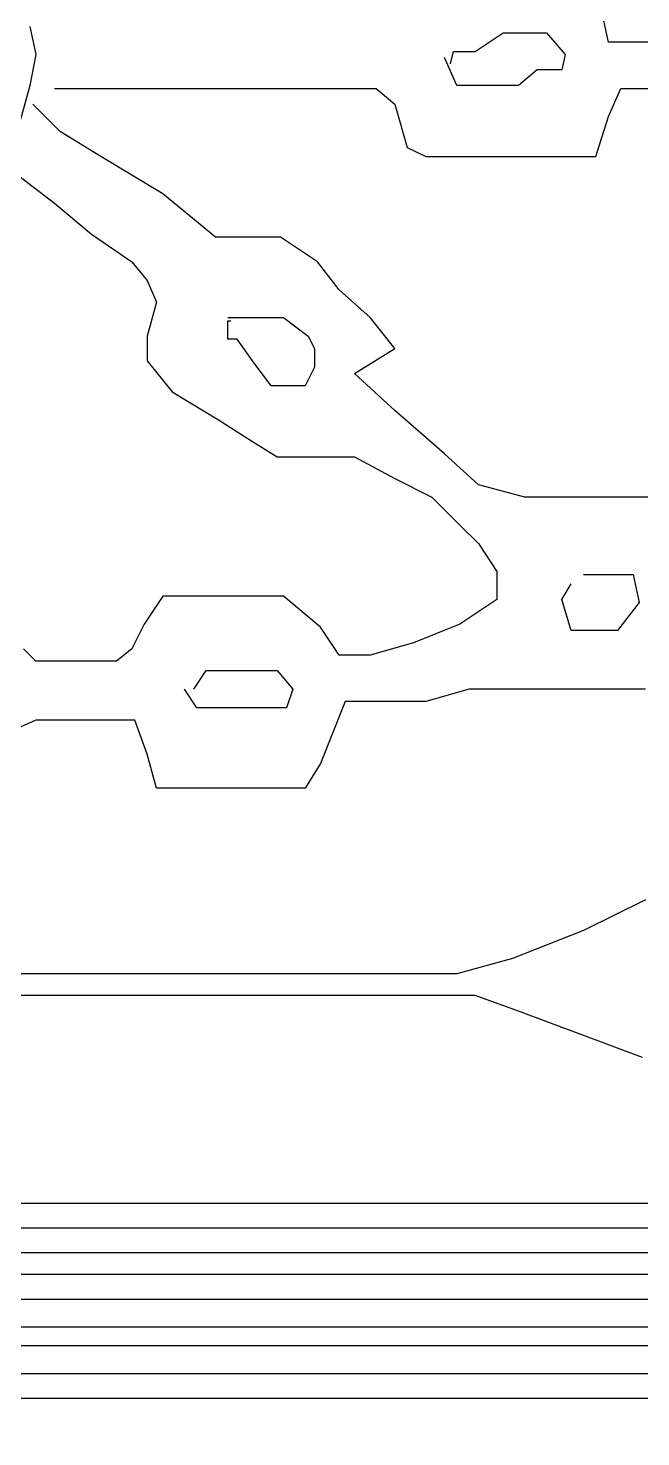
# Model space of a CAD drawing. Extents: x 731654 to 732244, y 4380181 to 4381208.
# Drawn here: x 731695.775 to 731697.755, y 4381040.705 to 4381045.255 of the extents above; entities that cross this region are included whole.
import ezdxf

# ---------------------------------------------------------------- set-up
doc = ezdxf.new("R2010")
doc.units = 0
doc.layers.get('0').update_dxf_attribs({"linetype": 'CONTINUOUS'})

msp = doc.modelspace()

# ---------------------------------------------------------------- linework, layer by layer
at = {"color": 0, "linetype": 'CONTINUOUS'}
for p, q in [((731697.65, 4381045.21), (731697.62, 4381045.35)), ((731697.65, 4381045.21), (731697.62, 4381045.35)), ((731695.78, 4381045.26), (731695.8, 4381045.17)), ((731695.78, 4381045.26), (731695.8, 4381045.17)), ((731697.22, 4381045.18), (731697.31, 4381045.24)), ((731697.22, 4381045.18), (731697.31, 4381045.24)), ((731697.31, 4381045.24), (731697.4, 4381045.24)), ((731697.31, 4381045.24), (731697.4, 4381045.24)), ((731697.4, 4381045.24), (731697.45, 4381045.24)), ((731697.4, 4381045.24), (731697.45, 4381045.24)), ((731697.45, 4381045.24), (731697.51, 4381045.17)), ((731697.45, 4381045.24), (731697.51, 4381045.17)), ((731695.8, 4381045.17), (731695.78, 4381045.07)), ((731695.8, 4381045.17), (731695.78, 4381045.07)), ((731697.14, 4381045.14), (731697.15, 4381045.18)), ((731697.14, 4381045.14), (731697.15, 4381045.18)), ((731697.15, 4381045.18), (731697.22, 4381045.18)), ((731697.15, 4381045.18), (731697.22, 4381045.18)), ((731697.51, 4381045.17), (731697.5, 4381045.12)), ((731697.51, 4381045.17), (731697.5, 4381045.12)), ((731697.69, 4381045.21), (731697.65, 4381045.21)), ((731697.69, 4381045.21), (731697.65, 4381045.21)), ((731697.79, 4381045.21), (731697.69, 4381045.21)), ((731697.79, 4381045.21), (731697.69, 4381045.21)), ((731697.16, 4381045.07), (731697.12, 4381045.16)), ((731697.16, 4381045.07), (731697.12, 4381045.16)), ((731697.42, 4381045.12), (731697.36, 4381045.07)), ((731697.42, 4381045.12), (731697.36, 4381045.07)), ((731697.5, 4381045.12), (731697.42, 4381045.12)), ((731697.5, 4381045.12), (731697.42, 4381045.12)), ((731695.78, 4381045.07), (731695.75, 4381044.96)), ((731695.78, 4381045.07), (731695.75, 4381044.96)), ((731695.86, 4381045.06), (731696.07, 4381045.06)), ((731695.86, 4381045.06), (731696.07, 4381045.06)), ((731696.07, 4381045.06), (731696.29, 4381045.06)), ((731696.07, 4381045.06), (731696.29, 4381045.06)), ((731696.29, 4381045.06), (731696.52, 4381045.06)), ((731696.29, 4381045.06), (731696.52, 4381045.06)), ((731696.52, 4381045.06), (731696.66, 4381045.06)), ((731696.52, 4381045.06), (731696.66, 4381045.06)), ((731696.66, 4381045.06), (731696.8, 4381045.06)), ((731696.66, 4381045.06), (731696.8, 4381045.06)), ((731696.8, 4381045.06), (731696.9, 4381045.06)), ((731696.8, 4381045.06), (731696.9, 4381045.06)), ((731696.9, 4381045.06), (731696.96, 4381045.01)), ((731696.9, 4381045.06), (731696.96, 4381045.01)), ((731697.18, 4381045.07), (731697.16, 4381045.07)), ((731697.18, 4381045.07), (731697.16, 4381045.07)), ((731697.25, 4381045.07), (731697.18, 4381045.07)), ((731697.25, 4381045.07), (731697.18, 4381045.07)), ((731697.31, 4381045.07), (731697.25, 4381045.07)), ((731697.31, 4381045.07), (731697.25, 4381045.07)), ((731697.36, 4381045.07), (731697.31, 4381045.07)), ((731697.36, 4381045.07), (731697.31, 4381045.07)), ((731697.65, 4381044.97), (731697.69, 4381045.06)), ((731697.65, 4381044.97), (731697.69, 4381045.06)), ((731697.69, 4381045.06), (731697.79, 4381045.06)), ((731697.69, 4381045.06), (731697.79, 4381045.06)), ((731695.88, 4381044.92), (731695.79, 4381045.01)), ((731695.88, 4381044.92), (731695.79, 4381045.01)), ((731696.96, 4381045.01), (731697, 4381044.87)), ((731696.96, 4381045.01), (731697, 4381044.87)), ((731697.61, 4381044.84), (731697.65, 4381044.97)), ((731697.61, 4381044.84), (731697.65, 4381044.97)), ((731696.01, 4381044.84), (731695.88, 4381044.92)), ((731696.01, 4381044.84), (731695.88, 4381044.92)), ((731697, 4381044.87), (731697.06, 4381044.84)), ((731697, 4381044.87), (731697.06, 4381044.84)), ((731695.69, 4381044.82), (731695.86, 4381044.69)), ((731695.69, 4381044.82), (731695.86, 4381044.69)), ((731696.21, 4381044.72), (731696.01, 4381044.84)), ((731696.21, 4381044.72), (731696.01, 4381044.84)), ((731697.06, 4381044.84), (731697.18, 4381044.84)), ((731697.06, 4381044.84), (731697.18, 4381044.84)), ((731697.18, 4381044.84), (731697.34, 4381044.84)), ((731697.18, 4381044.84), (731697.34, 4381044.84)), ((731697.34, 4381044.84), (731697.46, 4381044.84)), ((731697.34, 4381044.84), (731697.46, 4381044.84)), ((731697.46, 4381044.84), (731697.56, 4381044.84)), ((731697.46, 4381044.84), (731697.56, 4381044.84)), ((731697.56, 4381044.84), (731697.61, 4381044.84)), ((731697.56, 4381044.84), (731697.61, 4381044.84)), ((731696.38, 4381044.58), (731696.21, 4381044.72)), ((731696.38, 4381044.58), (731696.21, 4381044.72)), ((731695.86, 4381044.69), (731695.98, 4381044.59)), ((731695.86, 4381044.69), (731695.98, 4381044.59)), ((731695.98, 4381044.59), (731696.11, 4381044.5)), ((731695.98, 4381044.59), (731696.11, 4381044.5)), ((731696.43, 4381044.58), (731696.38, 4381044.58)), ((731696.43, 4381044.58), (731696.38, 4381044.58)), ((731696.52, 4381044.58), (731696.43, 4381044.58)), ((731696.52, 4381044.58), (731696.43, 4381044.58)), ((731696.59, 4381044.58), (731696.52, 4381044.58)), ((731696.59, 4381044.58), (731696.52, 4381044.58)), ((731696.71, 4381044.5), (731696.59, 4381044.58)), ((731696.71, 4381044.5), (731696.59, 4381044.58)), ((731696.11, 4381044.5), (731696.16, 4381044.44)), ((731696.11, 4381044.5), (731696.16, 4381044.44)), ((731696.78, 4381044.41), (731696.71, 4381044.5)), ((731696.78, 4381044.41), (731696.71, 4381044.5)), ((731696.16, 4381044.44), (731696.19, 4381044.37)), ((731696.16, 4381044.44), (731696.19, 4381044.37)), ((731696.88, 4381044.32), (731696.78, 4381044.41)), ((731696.88, 4381044.32), (731696.78, 4381044.41)), ((731696.19, 4381044.37), (731696.16, 4381044.26)), ((731696.19, 4381044.37), (731696.16, 4381044.26)), ((731696.42, 4381044.32), (731696.47, 4381044.32)), ((731696.42, 4381044.32), (731696.47, 4381044.32)), ((731696.42, 4381044.25), (731696.42, 4381044.31)), ((731696.42, 4381044.31), (731696.43, 4381044.31)), ((731696.42, 4381044.25), (731696.42, 4381044.31)), ((731696.42, 4381044.31), (731696.43, 4381044.31)), ((731696.47, 4381044.32), (731696.55, 4381044.32)), ((731696.47, 4381044.32), (731696.55, 4381044.32)), ((731696.55, 4381044.32), (731696.6, 4381044.32)), ((731696.55, 4381044.32), (731696.6, 4381044.32)), ((731696.6, 4381044.32), (731696.68, 4381044.26)), ((731696.6, 4381044.32), (731696.68, 4381044.26)), ((731696.96, 4381044.22), (731696.88, 4381044.32)), ((731696.96, 4381044.22), (731696.88, 4381044.32)), ((731696.16, 4381044.26), (731696.16, 4381044.18)), ((731696.16, 4381044.26), (731696.16, 4381044.18)), ((731696.68, 4381044.26), (731696.7, 4381044.22)), ((731696.68, 4381044.26), (731696.7, 4381044.22)), ((731696.45, 4381044.25), (731696.42, 4381044.25)), ((731696.45, 4381044.25), (731696.42, 4381044.25)), ((731696.5, 4381044.18), (731696.45, 4381044.25)), ((731696.5, 4381044.18), (731696.45, 4381044.25)), ((731696.7, 4381044.22), (731696.7, 4381044.16)), ((731696.7, 4381044.22), (731696.7, 4381044.16)), ((731696.83, 4381044.14), (731696.96, 4381044.22)), ((731696.83, 4381044.14), (731696.96, 4381044.22)), ((731696.16, 4381044.18), (731696.24, 4381044.08)), ((731696.16, 4381044.18), (731696.24, 4381044.08)), ((731696.56, 4381044.1), (731696.5, 4381044.18)), ((731696.56, 4381044.1), (731696.5, 4381044.18)), ((731696.7, 4381044.16), (731696.67, 4381044.1)), ((731696.7, 4381044.16), (731696.67, 4381044.1)), ((731696.96, 4381044.02), (731696.83, 4381044.14)), ((731696.96, 4381044.02), (731696.83, 4381044.14)), ((731696.24, 4381044.08), (731696.39, 4381043.99)), ((731696.24, 4381044.08), (731696.39, 4381043.99)), ((731696.6, 4381044.1), (731696.56, 4381044.1)), ((731696.6, 4381044.1), (731696.56, 4381044.1)), ((731696.67, 4381044.1), (731696.6, 4381044.1)), ((731696.67, 4381044.1), (731696.6, 4381044.1)), ((731696.39, 4381043.99), (731696.5, 4381043.92)), ((731696.39, 4381043.99), (731696.5, 4381043.92)), ((731697.12, 4381043.88), (731696.96, 4381044.02)), ((731697.12, 4381043.88), (731696.96, 4381044.02)), ((731696.5, 4381043.92), (731696.58, 4381043.87)), ((731696.5, 4381043.92), (731696.58, 4381043.87)), ((731696.58, 4381043.87), (731696.65, 4381043.87)), ((731696.58, 4381043.87), (731696.65, 4381043.87)), ((731696.65, 4381043.87), (731696.72, 4381043.87)), ((731696.65, 4381043.87), (731696.72, 4381043.87)), ((731696.72, 4381043.87), (731696.78, 4381043.87)), ((731696.72, 4381043.87), (731696.78, 4381043.87)), ((731696.78, 4381043.87), (731696.83, 4381043.87)), ((731696.78, 4381043.87), (731696.83, 4381043.87)), ((731696.83, 4381043.87), (731696.96, 4381043.8)), ((731696.83, 4381043.87), (731696.96, 4381043.8)), ((731697.23, 4381043.78), (731697.12, 4381043.88)), ((731697.23, 4381043.78), (731697.12, 4381043.88)), ((731696.96, 4381043.8), (731697.08, 4381043.74)), ((731696.96, 4381043.8), (731697.08, 4381043.74)), ((731697.38, 4381043.74), (731697.23, 4381043.78)), ((731697.38, 4381043.74), (731697.23, 4381043.78)), ((731697.08, 4381043.74), (731697.17, 4381043.65)), ((731697.08, 4381043.74), (731697.17, 4381043.65)), ((731697.49, 4381043.74), (731697.38, 4381043.74)), ((731697.49, 4381043.74), (731697.38, 4381043.74)), ((731697.57, 4381043.74), (731697.49, 4381043.74)), ((731697.57, 4381043.74), (731697.49, 4381043.74)), ((731697.69, 4381043.74), (731697.57, 4381043.74)), ((731697.69, 4381043.74), (731697.57, 4381043.74)), ((731697.85, 4381043.74), (731697.69, 4381043.74)), ((731697.85, 4381043.74), (731697.69, 4381043.74)), ((731697.17, 4381043.65), (731697.23, 4381043.59)), ((731697.17, 4381043.65), (731697.23, 4381043.59)), ((731697.23, 4381043.59), (731697.29, 4381043.5)), ((731697.23, 4381043.59), (731697.29, 4381043.5)), ((731697.29, 4381043.5), (731697.29, 4381043.41)), ((731697.29, 4381043.5), (731697.29, 4381043.41)), ((731697.57, 4381043.49), (731697.61, 4381043.49)), ((731697.57, 4381043.49), (731697.61, 4381043.49)), ((731697.61, 4381043.49), (731697.73, 4381043.49)), ((731697.61, 4381043.49), (731697.73, 4381043.49)), ((731697.73, 4381043.49), (731697.75, 4381043.4)), ((731697.73, 4381043.49), (731697.75, 4381043.4)), ((731697.5, 4381043.41), (731697.53, 4381043.46)), ((731697.5, 4381043.41), (731697.53, 4381043.46)), ((731696.21, 4381043.42), (731696.15, 4381043.33)), ((731696.21, 4381043.42), (731696.15, 4381043.33)), ((731696.32, 4381043.42), (731696.21, 4381043.42)), ((731696.32, 4381043.42), (731696.21, 4381043.42)), ((731696.42, 4381043.42), (731696.32, 4381043.42)), ((731696.42, 4381043.42), (731696.32, 4381043.42)), ((731696.6, 4381043.42), (731696.42, 4381043.42)), ((731696.6, 4381043.42), (731696.42, 4381043.42)), ((731696.72, 4381043.32), (731696.6, 4381043.42)), ((731696.72, 4381043.32), (731696.6, 4381043.42)), ((731697.29, 4381043.41), (731697.17, 4381043.33)), ((731697.29, 4381043.41), (731697.17, 4381043.33)), ((731697.53, 4381043.31), (731697.5, 4381043.41)), ((731697.53, 4381043.31), (731697.5, 4381043.41)), ((731697.75, 4381043.4), (731697.68, 4381043.31)), ((731697.75, 4381043.4), (731697.68, 4381043.31)), ((731696.15, 4381043.33), (731696.11, 4381043.25)), ((731696.15, 4381043.33), (731696.11, 4381043.25)), ((731696.78, 4381043.23), (731696.72, 4381043.32)), ((731696.78, 4381043.23), (731696.72, 4381043.32)), ((731697.17, 4381043.33), (731697.02, 4381043.27)), ((731697.17, 4381043.33), (731697.02, 4381043.27)), ((731697.57, 4381043.31), (731697.53, 4381043.31)), ((731697.57, 4381043.31), (731697.53, 4381043.31)), ((731697.62, 4381043.31), (731697.57, 4381043.31)), ((731697.62, 4381043.31), (731697.57, 4381043.31)), ((731697.68, 4381043.31), (731697.62, 4381043.31)), ((731697.68, 4381043.31), (731697.62, 4381043.31)), ((731697.02, 4381043.27), (731696.88, 4381043.23)), ((731697.02, 4381043.27), (731696.88, 4381043.23)), ((731695.8, 4381043.21), (731695.76, 4381043.25)), ((731695.8, 4381043.21), (731695.76, 4381043.25)), ((731696.11, 4381043.25), (731696.06, 4381043.21)), ((731696.11, 4381043.25), (731696.06, 4381043.21)), ((731696.88, 4381043.23), (731696.78, 4381043.23)), ((731696.88, 4381043.23), (731696.78, 4381043.23)), ((731695.97, 4381043.21), (731695.8, 4381043.21)), ((731695.97, 4381043.21), (731695.8, 4381043.21)), ((731696.06, 4381043.21), (731695.97, 4381043.21)), ((731696.06, 4381043.21), (731695.97, 4381043.21)), ((731696.31, 4381043.12), (731696.35, 4381043.18)), ((731696.31, 4381043.12), (731696.35, 4381043.18)), ((731696.35, 4381043.18), (731696.42, 4381043.18)), ((731696.35, 4381043.18), (731696.42, 4381043.18)), ((731696.42, 4381043.18), (731696.5, 4381043.18)), ((731696.42, 4381043.18), (731696.5, 4381043.18)), ((731696.5, 4381043.18), (731696.58, 4381043.18)), ((731696.5, 4381043.18), (731696.58, 4381043.18)), ((731696.58, 4381043.18), (731696.63, 4381043.12)), ((731696.58, 4381043.18), (731696.63, 4381043.12)), ((731696.32, 4381043.06), (731696.28, 4381043.12)), ((731696.32, 4381043.06), (731696.28, 4381043.12)), ((731696.63, 4381043.12), (731696.61, 4381043.06)), ((731696.63, 4381043.12), (731696.61, 4381043.06)), ((731696.8, 4381043.08), (731696.76, 4381042.98)), ((731696.8, 4381043.08), (731696.76, 4381042.98)), ((731696.88, 4381043.08), (731696.8, 4381043.08)), ((731696.88, 4381043.08), (731696.8, 4381043.08)), ((731697.06, 4381043.08), (731696.88, 4381043.08)), ((731697.06, 4381043.08), (731696.88, 4381043.08)), ((731697.2, 4381043.12), (731697.06, 4381043.08)), ((731697.2, 4381043.12), (731697.06, 4381043.08)), ((731697.4, 4381043.12), (731697.2, 4381043.12)), ((731697.4, 4381043.12), (731697.2, 4381043.12)), ((731697.48, 4381043.12), (731697.4, 4381043.12)), ((731697.48, 4381043.12), (731697.4, 4381043.12)), ((731697.59, 4381043.12), (731697.48, 4381043.12)), ((731697.59, 4381043.12), (731697.48, 4381043.12)), ((731697.68, 4381043.12), (731697.59, 4381043.12)), ((731697.68, 4381043.12), (731697.59, 4381043.12)), ((731697.77, 4381043.12), (731697.68, 4381043.12)), ((731697.77, 4381043.12), (731697.68, 4381043.12)), ((731696.35, 4381043.06), (731696.32, 4381043.06)), ((731696.35, 4381043.06), (731696.32, 4381043.06)), ((731696.39, 4381043.06), (731696.35, 4381043.06)), ((731696.39, 4381043.06), (731696.35, 4381043.06)), ((731696.47, 4381043.06), (731696.39, 4381043.06)), ((731696.47, 4381043.06), (731696.39, 4381043.06)), ((731696.55, 4381043.06), (731696.47, 4381043.06)), ((731696.55, 4381043.06), (731696.47, 4381043.06)), ((731696.61, 4381043.06), (731696.55, 4381043.06)), ((731696.61, 4381043.06), (731696.55, 4381043.06)), ((731695.8, 4381043.02), (731695.71, 4381042.98)), ((731695.8, 4381043.02), (731695.71, 4381042.98)), ((731695.84, 4381043.02), (731695.8, 4381043.02)), ((731695.84, 4381043.02), (731695.8, 4381043.02)), ((731695.97, 4381043.02), (731695.84, 4381043.02)), ((731695.97, 4381043.02), (731695.84, 4381043.02)), ((731696.12, 4381043.02), (731695.97, 4381043.02)), ((731696.12, 4381043.02), (731695.97, 4381043.02)), ((731696.16, 4381042.91), (731696.12, 4381043.02)), ((731696.16, 4381042.91), (731696.12, 4381043.02)), ((731696.76, 4381042.98), (731696.72, 4381042.88)), ((731696.76, 4381042.98), (731696.72, 4381042.88)), ((731696.19, 4381042.8), (731696.16, 4381042.91)), ((731696.19, 4381042.8), (731696.16, 4381042.91)), ((731696.72, 4381042.88), (731696.67, 4381042.8)), ((731696.72, 4381042.88), (731696.67, 4381042.8)), ((731696.27, 4381042.8), (731696.19, 4381042.8)), ((731696.27, 4381042.8), (731696.19, 4381042.8)), ((731696.42, 4381042.8), (731696.27, 4381042.8)), ((731696.42, 4381042.8), (731696.27, 4381042.8)), ((731696.52, 4381042.8), (731696.42, 4381042.8)), ((731696.52, 4381042.8), (731696.42, 4381042.8)), ((731696.67, 4381042.8), (731696.52, 4381042.8)), ((731696.67, 4381042.8), (731696.52, 4381042.8)), ((731697.77, 4381042.44), (731697.57, 4381042.34)), ((731697.77, 4381042.44), (731697.57, 4381042.34)), ((731697.57, 4381042.34), (731697.34, 4381042.25)), ((731697.57, 4381042.34), (731697.34, 4381042.25)), ((731697.34, 4381042.25), (731697.16, 4381042.2)), ((731697.34, 4381042.25), (731697.16, 4381042.2)), ((731696.04, 4381042.2), (731695.2, 4381042.2)), ((731696.04, 4381042.2), (731695.2, 4381042.2)), ((731697.03, 4381042.2), (731696.04, 4381042.2)), ((731697.03, 4381042.2), (731696.04, 4381042.2)), ((731697.16, 4381042.2), (731697.03, 4381042.2)), ((731697.16, 4381042.2), (731697.03, 4381042.2)), ((731696.27, 4381042.13), (731695.69, 4381042.13)), ((731696.27, 4381042.13), (731695.69, 4381042.13)), ((731696.82, 4381042.13), (731696.27, 4381042.13)), ((731696.82, 4381042.13), (731696.27, 4381042.13)), ((731697.06, 4381042.13), (731696.82, 4381042.13)), ((731697.06, 4381042.13), (731696.82, 4381042.13)), ((731697.14, 4381042.13), (731697.06, 4381042.13)), ((731697.14, 4381042.13), (731697.06, 4381042.13)), ((731697.22, 4381042.13), (731697.14, 4381042.13)), ((731697.22, 4381042.13), (731697.14, 4381042.13)), ((731697.36, 4381042.08), (731697.22, 4381042.13)), ((731697.36, 4381042.08), (731697.22, 4381042.13)), ((731697.76, 4381041.93), (731697.36, 4381042.08)), ((731697.76, 4381041.93), (731697.36, 4381042.08)), ((731695.24, 4381041.46), (731697.49, 4381041.46)), ((731695.24, 4381041.46), (731697.49, 4381041.46)), ((731697.49, 4381041.46), (731698.33, 4381041.46)), ((731697.49, 4381041.46), (731698.33, 4381041.46)), ((731694.37, 4381041.38), (731697.53, 4381041.38)), ((731694.37, 4381041.38), (731697.53, 4381041.38)), ((731697.53, 4381041.38), (731698.6, 4381041.38)), ((731697.53, 4381041.38), (731698.6, 4381041.38)), ((731694.32, 4381041.3), (731697.53, 4381041.3)), ((731694.32, 4381041.3), (731697.53, 4381041.3)), ((731697.53, 4381041.3), (731698.7, 4381041.3)), ((731697.53, 4381041.3), (731698.7, 4381041.3)), ((731694.27, 4381041.23), (731697.53, 4381041.23)), ((731694.27, 4381041.23), (731697.53, 4381041.23)), ((731697.53, 4381041.23), (731698.78, 4381041.23)), ((731697.53, 4381041.23), (731698.78, 4381041.23)), ((731694.22, 4381041.15), (731697.53, 4381041.15)), ((731694.22, 4381041.15), (731697.53, 4381041.15)), ((731697.53, 4381041.15), (731698.85, 4381041.15)), ((731697.53, 4381041.15), (731698.85, 4381041.15)), ((731694.18, 4381041.06), (731697.53, 4381041.06)), ((731694.18, 4381041.06), (731697.53, 4381041.06)), ((731697.53, 4381041.06), (731698.89, 4381041.06)), ((731697.53, 4381041.06), (731698.89, 4381041.06)), ((731694.11, 4381041), (731697.53, 4381041)), ((731694.11, 4381041), (731697.53, 4381041)), ((731697.53, 4381041), (731698.95, 4381041)), ((731697.53, 4381041), (731698.95, 4381041)), ((731694.05, 4381040.91), (731697.53, 4381040.91)), ((731694.05, 4381040.91), (731697.53, 4381040.91)), ((731697.53, 4381040.91), (731699, 4381040.91)), ((731697.53, 4381040.91), (731699, 4381040.91)), ((731694.48, 4381040.83), (731697.53, 4381040.83)), ((731694.48, 4381040.83), (731697.53, 4381040.83)), ((731697.53, 4381040.83), (731699.05, 4381040.83)), ((731697.53, 4381040.83), (731699.05, 4381040.83))]:
    msp.add_line(p, q, dxfattribs=at)

# ---------------------------------------------------------------- meshes
mesh = msp.add_polyface(dxfattribs=at)
corners = [(731962.5, 4380181), (731654.5, 4381207.5), (732244, 4380181), (732244, 4381207.5), (731654.5, 4380181)]
mesh.append_faces([[corners[k] for k in face] for face in [(0, 1, 4), (1, 0, 2, 3)]], dxfattribs={"vtx0": -1, "color": 0})
mesh = msp.add_polyface(dxfattribs=at)
corners = [(731945.58, 4381021), (731945.58, 4381201.5), (731664.5, 4381201.5), (731664.5, 4381021)]
mesh.append_faces([[corners[k] for k in face] for face in [(0, 1, 2, 3)]], dxfattribs={"color": 0})

doc.saveas('drawing.dxf')
